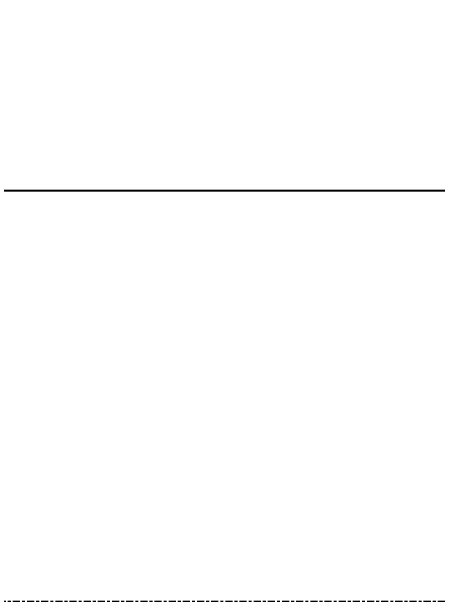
# Model space of a CAD drawing. Header units: millimetres. Extents: x -153298 to 620751, y -313239 to 250031.
# Drawn here: x 88895 to 89849, y -292947 to -291626 of the extents above; entities that cross this region are included whole.
import ezdxf

# ---------------------------------------------------------------- set-up
doc = ezdxf.new("R2010")
doc.units = ezdxf.units.MM
doc.linetypes.add('Centre', pattern=[31.75, 6.35, -4.7625, 15.875, -4.7625])
doc.layers.get('DEFPOINTS').update_dxf_attribs({"color": 250})
doc.layers.add('A-ANNO-DIMS', color=1, linetype='Continuous', lineweight=9)
doc.layers.add('A-FLOR-LEVL', color=3, linetype='Continuous', lineweight=35)
doc.styles.add('Arial_2', font='arial.ttf', dxfattribs={"height": 3})
doc.dimstyles.new('DPA-DIM-3_0_T-T', dxfattribs={"dimscale": 304.8, "dimtxt": 306.07782, "dimasz": 0.656168, "dimexe": 0.656168, "dimexo": 0.0625, "dimgap": 0.164042, "dimtad": 1, "dimdec": 0, "dimzin": 0, "dimdsep": 46, "dimtxsty": 'Arial_2', "dimblk1": 'OBLIQUE', "dimblk2": 'OBLIQUE', "dimsah": 1, "dimcen": 0.09, "dimdle": 0.656168, "dimadec": 8, "dimazin": 0, "dimtfac": 1, "dimtdec": 4, "dimtix": 1, "dimtmove": 0, "dimatfit": 3, "dimfxl": 1.312336, "dimfxlon": 1, "dimtvp": 1, "dimtolj": 1, "dimtzin": 0, "dimarcsym": 2})

# ---------------------------------------------------------------- blocks, each defined once
blk = doc.blocks.new('_Oblique')
at = {"color": 0, "linetype": 'ByBlock', "lineweight": -2}
blk.add_line((-0.5, -0.5), (0.5, 0.5), dxfattribs=at)
blk = doc.blocks.new('*D3764')
at = {"layer": 'A-ANNO-DIMS', "color": 0, "lineweight": -2, "transparency": 16777216}
for p, q in [((97242.9, -291645.4), (97242.9, -292226.3)), ((88642.9, -292407.3), (88642.9, -291826.3)), ((88442.9, -292026.3), (97442.9, -292026.3))]:
    blk.add_line(p, q, dxfattribs=at)
at = {"layer": 'DEFPOINTS', "color": 0, "transparency": 16777216}
for p in [(97242.9, -291626.3), (97242.9, -292026.3), (88642.9, -292426.3)]:
    blk.add_point(p, dxfattribs=at)
at = {"layer": 'A-ANNO-DIMS', "color": 0, "lineweight": -2, "transparency": 16777216, "xscale": 200, "yscale": 200, "zscale": 200, "rotation": 180}
blk.add_blockref('_Oblique', (88642.9, -292026.3), dxfattribs=at)
at = {"layer": 'A-ANNO-DIMS', "color": 0, "lineweight": -2, "transparency": 16777216, "xscale": 200, "yscale": 200, "zscale": 200}
blk.add_blockref('_Oblique', (97242.9, -292026.3), dxfattribs=at)
at = {"layer": 'A-ANNO-DIMS', "color": 0, "transparency": 16777216, "insert": (92942.9, -291823.1), "char_height": 300, "width": 1107.531, "attachment_point": 5, "style": 'Arial_2'}
blk.add_mtext('\\A1;8600', dxfattribs=at)

msp = doc.modelspace()

# ---------------------------------------------------------------- linework, layer by layer
at = {"layer": 'A-FLOR-LEVL', "linetype": 'Centre', "lineweight": 9}
msp.add_line((80346.0738, -292946.753), (141931.8544, -292946.753), dxfattribs=at)

# ---------------------------------------------------------------- dimensions: what is measured, and where the dimension line sits
at = {"layer": 'A-ANNO-DIMS'}
dim = msp.add_linear_dim(base=(97242.88, -292026.3081), p1=(88642.88, -292426.3081), p2=(97242.88, -291626.3081), dimstyle='DPA-DIM-3_0_T-T', override={"dimpost": '<>', "dimfxl": 8637.129153}, dxfattribs=at)
dim.commit()
dim.dimension.update_dxf_attribs({"geometry": '*D3764', "text_midpoint": (92942.88, -291823.1362)})

doc.saveas('drawing.dxf')
